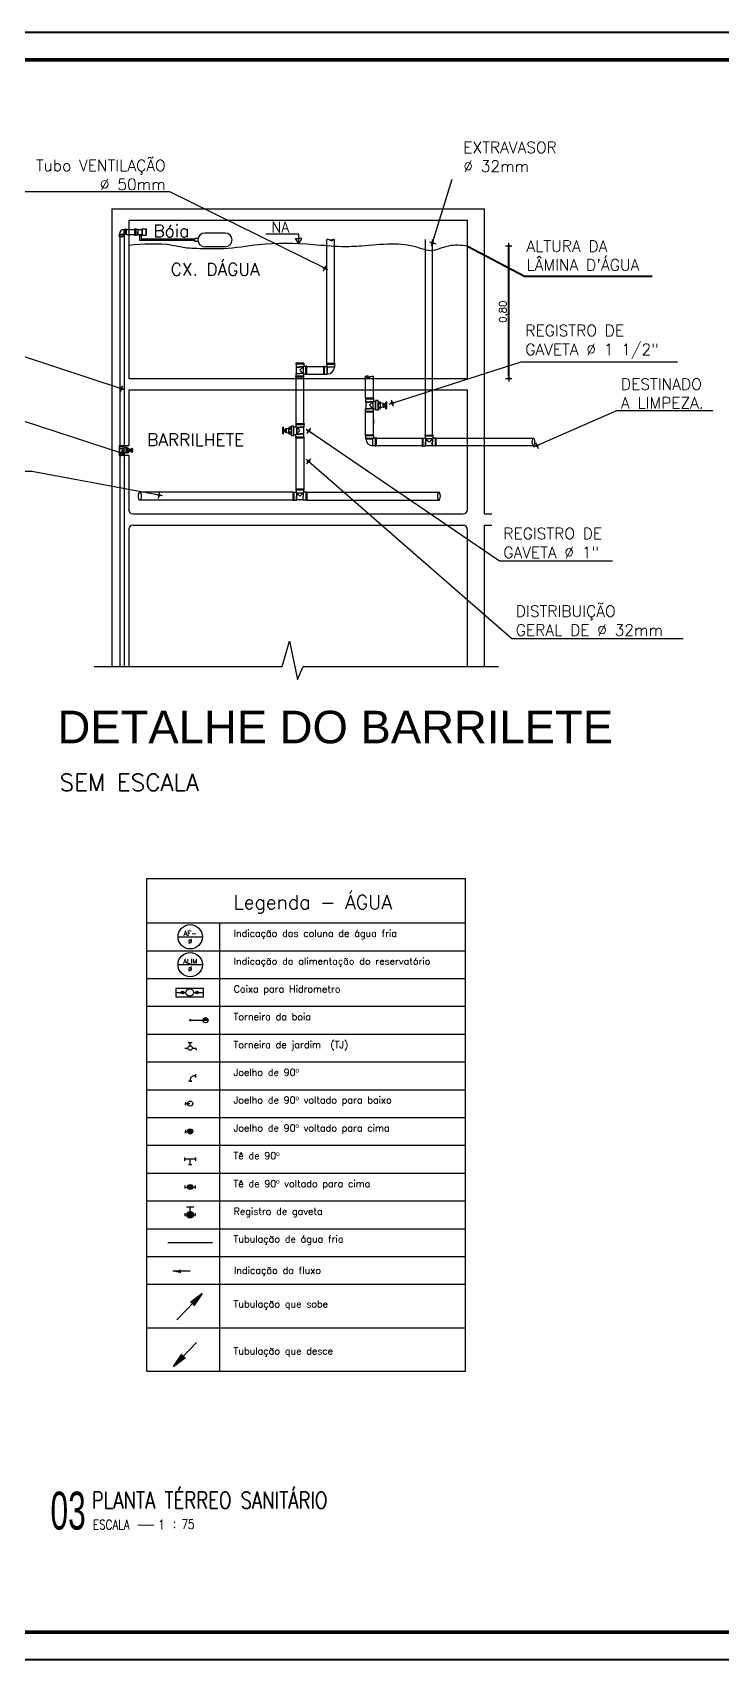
# Model space of a CAD drawing. Header units: millimetres. Extents: x 4595 to 4915, y 2085 to 2243.
# Drawn here: x 4734.76 to 4753.63, y 2168.76 to 2213.31 of the extents above; entities that cross this region are included whole.
import ezdxf
from ezdxf.enums import TextEntityAlignment as Align

# ---------------------------------------------------------------- set-up
doc = ezdxf.new("R2010")
doc.units = ezdxf.units.MM
doc.header["$LTSCALE"] = 0.8
for name, color, linetype in [('02', 2, 'Continuous'), ('APBAN', 4, 'Continuous'), ('CERC02', 3, 'Continuous'), ('CERÂMICA', 8, 'Continuous'), ('COTAS', 7, 'Continuous'), ('parede', 2, 'Continuous'), ('TEXT02', 3, 'Continuous'), ('TEXTO', 3, 'Continuous'), ('tubulação esg', 4, 'Continuous'), ('TUBULAÇÃO_HIDRÁULICA', 5, 'Continuous'), ('TXT_0', 7, 'Continuous'), ('TXT_2', 6, 'Continuous')]:
    doc.layers.add(name, color=color, linetype=linetype)
for name, color, linetype, lineweight in [('E-TXT-G', 3, 'Continuous', 30), ('E-TXT-W', 7, 'Continuous', 15), ('E-TXT-Y', 2, 'Continuous', 40)]:
    doc.layers.add(name, color=color, linetype=linetype, lineweight=lineweight)
doc.styles.add('ADITIVOCAD', font='ROMANS.shx')
doc.styles.add('COTAS', font='romans.shx')
doc.styles.add('R80', font='simplex.shx', dxfattribs={"height": 0.2})
doc.styles.add('REG140', font='romans.shx', dxfattribs={"width": 0.8, "height": 0.35})
doc.styles.add('REG80', font='romans.shx', dxfattribs={"width": 0.8, "height": 0.1})
doc.styles.add('ROMANS', font='romans', dxfattribs={"height": 0.1})
doc.styles.add('SANSSERIF', font='sas_____.pfb', dxfattribs={"height": 1})
doc.styles.add('SANSSERIF2', font='sanssb__.ttf', dxfattribs={"width": 0.8})
doc.styles.get("Standard").update_dxf_attribs({"font": 'txt.shx', "height": 0.12})
doc.dimstyles.new('COTAS', dxfattribs={"dimtxt": 0.08, "dimasz": 0.06, "dimexe": 0.18, "dimexo": 0.0625, "dimgap": 0.05, "dimtad": 1, "dimdec": 4, "dimzin": 4, "dimdsep": 46, "dimtxsty": 'R80', "dimblk1": 'DOT', "dimblk2": 'DOT', "dimsah": 1, "dimcen": 0.09, "dimse1": 1, "dimse2": 1, "dimclrt": 150, "dimadec": 0, "dimazin": 0, "dimtfac": 1, "dimtdec": 4, "dimtmove": 2, "dimatfit": 3, "dimldrblk": 'DOT', "dimfxl": 0, "dimtolj": 1, "dimtzin": 0, "dimarcsym": 0})

# ---------------------------------------------------------------- blocks, each defined once
blk = doc.blocks.new('_Dot')
at = {"color": 0, "lineweight": -2}
blk.add_line((-0.5, 0), (-1, 0), dxfattribs=at)
at = {"color": 0, "const_width": 0.5}
blk.add_lwpolyline([(-0.25, 0, 1), (0.25, 0, 1)], format="xyb", close=True, dxfattribs=at)
blk = doc.blocks.new('DOT')
for p, q in [((1.5, 0), (-1.5, 0)), ((0, -1.5), (0, 1.5))]:
    blk.add_line(p, q)
blk.add_circle((0, 0), 0.5)
blk = doc.blocks.new('IND_DES')
at = {"layer": 'E-TXT-W'}
blk.add_line((0.027, -0.243), (0.198, -0.243), dxfattribs=at)
at = {"layer": 'E-TXT-G', "style": 'REG80', "width": 0.8}
for s, p in [('ESCALA', (-0.446, -0.286)), ('1', (0.243, -0.286)), (':', (0.399, -0.271))]:
    blk.add_text(s, height=0.1, dxfattribs=at).set_placement(p)
blk.add_attdef('ESCALA', (0.49, -0.281), '', height=0.1, dxfattribs=at)
at = {"layer": 'E-TXT-W', "style": 'SANSSERIF2', "width": 0.6}
blk.add_attdef('00', text='', height=0.4, dxfattribs=at).set_placement((-0.708, -0.288), align=Align.CENTER)
at = {"layer": 'E-TXT-Y', "style": 'REG140', "width": 0.8}
for tag, p in [('PROJETO', (-0.456, 0.183)), ('DESENHO', (-0.458, -0.066))]:
    blk.add_attdef(tag, p, '', height=0.175, dxfattribs=at)
blk = doc.blocks.new('Adh_Afn')
blk.add_line((-0.25, 0), (0.25, 0))
blk.add_circle((0, 0), 0.25)
at = {"flags": 8}
for tag, p in [('$AF', (0, 0.07)), ('$DIAM', (0, -0.091))]:
    blk.add_attdef(tag, text='', height=0.1, dxfattribs=at).set_placement(p, align=Align.MIDDLE)
blk = doc.blocks.new('ADH_HIDROM2')
h = blk.add_hatch(color=256)
edge = h.paths.add_edge_path()
edge.add_arc((-0.112, -0.001), 0.0185, 0, 360)
h = blk.add_hatch(color=256)
edge = h.paths.add_edge_path()
edge.add_arc((0.098, -0.001), 0.0185, 0, 360)
for p, q in [((-0.207, -0.001), (-0.061, -0.001)), ((0.047, -0.001), (0.193, -0.001))]:
    blk.add_line(p, q)
blk.add_lwpolyline([(-0.207, -0.061), (0.193, -0.061), (0.193, 0.059), (-0.207, 0.059)], close=True)
for centre, radius in [((-0.112, -0.001), 0.0185), ((-0.007, -0.001), 0.0539), ((0.098, -0.001), 0.0185)]:
    blk.add_circle(centre, radius)
blk = doc.blocks.new('ADH_TOR_BOIA')
for points in [[(-0.01, 0, 1), (0.01, 0, 1)], [(0.181, 0), (0.256, 0, 1)]]:
    blk.add_hatch(color=256).paths.add_polyline_path(points)
blk.add_line((0.01, 0), (0.256, 0))
for centre, radius in [((0, 0), 0.0103), ((0.219, 0), 0.0375)]:
    blk.add_circle(centre, radius)
blk = doc.blocks.new('ADH_TOR_PRE')
for p, q in [((-0.028, 0.078), (0.028, 0.078)), ((0, 0.032), (0, 0.078)), ((-0.078, 0), (-0.032, 0)), ((0.032, 0), (0.067, 0)), ((0.088, -0.022), (0.088, -0.032))]:
    blk.add_line(p, q)
blk.add_circle((0, 0), 0.0323)
blk.add_arc((0.067, -0.022), 0.0217, 359.6876, 88.1133)
blk = doc.blocks.new('Adh_cx_j90')
blk.add_lwpolyline([(0.078, 0.0225), (0.078, -0.0225), (0.078, 0), (0.06, 0, 0.4142136), (0, -0.06), (0, -0.078), (0.0225, -0.078), (-0.0225, -0.078)], format="xyb")
blk = doc.blocks.new('Adh_cx_j90b')
blk.add_lwpolyline([(-0.068, 0.022), (-0.068, -0.022), (-0.068, 0), (-0.006, 0)])
blk.add_circle((0, 0), 0.0359)
blk = doc.blocks.new('Adh_cx_j90c')
h = blk.add_hatch()
h.set_pattern_fill('_U', color=256, scale=0.003, angle=45, style=0, double=1)
h.set_pattern_definition([(45, (-6.0733674, -5.0413484), (-0.0021213203, 0.0021213203), []), (135, (-6.0733674, -5.0413484), (-0.0021213203, -0.0021213203), [])])
h.paths.add_polyline_path([(-0.017, 0, 1), (0.017, 0, 1)])
blk.add_lwpolyline([(-0.068, 0.022), (-0.068, -0.023), (-0.068, 0), (-0.036, 0)])
for radius in [0.0359, 0.017]:
    blk.add_circle((0, 0), radius)
blk = doc.blocks.new('Adh_cx_te90')
for p, q in [((-0.075, -0.0225), (-0.075, 0.0225)), ((0.075, 0), (-0.075, 0)), ((0, -0.075), (0, 0)), ((0.075, 0), (0.075, 0.0225)), ((0.075, 0.0225), (0.075, -0.0225)), ((-0.0225, -0.075), (0.0225, -0.075))]:
    blk.add_line(p, q)
blk = doc.blocks.new('Adh_cx_te90c')
h = blk.add_hatch()
h.set_pattern_fill('_U', color=256, scale=0.002, angle=45, style=0, double=1)
h.set_pattern_definition([(45, (-6.4294139, -5.0577083), (-0.00141421356, 0.00141421356), []), (135, (-6.4294139, -5.0577083), (-0.00141421356, -0.00141421356), [])])
h.paths.add_polyline_path([(-0.017, 0, 1), (0.017, 0, 1)])
for p, q in [((-0.078, 0.022), (-0.078, -0.022)), ((0.078, -0.022), (0.078, 0.022)), ((-0.078, 0), (-0.036, 0)), ((0.036, 0), (0.078, 0))]:
    blk.add_line(p, q)
for radius in [0.0359, 0.017]:
    blk.add_circle((0, 0), radius)
blk = doc.blocks.new('Adh_acs_rg')
h = blk.add_hatch()
h.set_pattern_fill('_U', color=256, scale=0.002, angle=45, style=0, double=1)
h.set_pattern_definition([(45, (-7.4131718, -5.1711377), (-0.00141421356, 0.00141421356), []), (135, (-7.4131718, -5.1711377), (-0.00141421356, -0.00141421356), [])])
h.paths.add_polyline_path([(-0.046, 0, 1), (0.046, 0, 1)])
for p, q in [((-0.078, 0.022), (-0.078, -0.022)), ((0.053, 0.108), (-0.053, 0.108)), ((0, 0.046), (0, 0.108)), ((0.078, -0.022), (0.078, 0.022)), ((-0.078, 0), (-0.046, 0)), ((0.046, 0), (0.078, 0))]:
    blk.add_line(p, q)
blk.add_circle((0, 0), 0.046)
blk = doc.blocks.new('Adhs_RefTbl')
at = {"color": 0, "linetype": 'ByBlock', "ltscale": 0.5}
blk.add_line((-0.321, 0), (0.321, 0), dxfattribs=at)
blk = doc.blocks.new('BOLA')
for p, q in [((-1.44, 0), (1.44, 0)), ((0, -1.44), (0, 1.44))]:
    blk.add_line(p, q)
blk.add_circle((0, 0), 0.452)

msp = doc.modelspace()

# ---------------------------------------------------------------- hatches: boundary and pattern name
at = {"layer": 'CERÂMICA'}
h = msp.add_hatch(color=256, dxfattribs=at)
h.paths.add_polyline_path([(4739.413, 2178.778), (4739.134, 2178.489), (4739.183, 2178.442)])
h.paths.add_polyline_path([(4739.085, 2178.536), (4739.134, 2178.489), (4739.413, 2178.778)])
h = msp.add_hatch(color=256, dxfattribs=at)
h.paths.add_polyline_path([(4738.627, 2176.779), (4738.906, 2177.068), (4738.954, 2177.021)])
h.paths.add_polyline_path([(4738.856, 2177.115), (4738.906, 2177.068), (4738.627, 2176.779)])

# ---------------------------------------------------------------- linework, layer by layer
for p, q in [((4737.891, 2190.143), (4746.624, 2190.143)), ((4737.891, 2176.651), (4737.891, 2190.143)), ((4746.624, 2176.651), (4746.624, 2190.143)), ((4737.891, 2188.925), (4746.624, 2188.925)), ((4739.889, 2176.651), (4739.889, 2188.925)), ((4737.891, 2188.164), (4746.624, 2188.164)), ((4737.891, 2187.403), (4746.624, 2187.403)), ((4737.891, 2186.642), (4746.624, 2186.642)), ((4737.891, 2185.881), (4746.624, 2185.881)), ((4737.891, 2185.119), (4746.624, 2185.119)), ((4737.891, 2184.358), (4746.624, 2184.358)), ((4737.891, 2183.597), (4746.624, 2183.597)), ((4737.891, 2182.836), (4746.624, 2182.836)), ((4737.891, 2182.075), (4746.624, 2182.075)), ((4737.891, 2181.314), (4746.624, 2181.314)), ((4737.891, 2180.552), (4746.624, 2180.552)), ((4737.891, 2179.791), (4746.624, 2179.791)), ((4737.891, 2179.03), (4746.624, 2179.03)), ((4739.079, 2179.385), (4738.606, 2179.385)), ((4738.714, 2178.054, 0.346), (4739.413, 2178.778, 0.346)), ((4739.413, 2178.778, 0.346), (4739.085, 2178.536, 0.346)), ((4739.413, 2178.778, 0.346), (4739.183, 2178.442, 0.346)), ((4737.891, 2177.841), (4746.624, 2177.841)), ((4738.627, 2176.779, 0.346), (4739.258, 2177.433, 0.346)), ((4738.627, 2176.779, 0.346), (4738.856, 2177.115, 0.346)), ((4738.627, 2176.779, 0.346), (4738.954, 2177.021, 0.346)), ((4737.891, 2176.651), (4746.624, 2176.651))]:
    msp.add_line(p, q)
msp.add_solid([(4738.606, 2179.385), (4738.829, 2179.433), (4738.829, 2179.337)])
at = {"layer": '02', "color": 4, "lineweight": 40}
for p, q in [((4746.678, 2207.46), (4748.239, 2206.633)), ((4748.239, 2206.633), (4751.728, 2206.633))]:
    msp.add_line(p, q, dxfattribs=at)
at = {"layer": '02', "color": 7, "lineweight": 40}
msp.add_line((4747.804, 2203.896), (4747.804, 2207.4), dxfattribs=at)
at = {"layer": '02', "lineweight": 40}
msp.add_lwpolyline([(4703.8, 2168.757), (4765, 2168.757), (4765, 2213.307), (4703.8, 2213.307)], close=True, dxfattribs=at)
at = {"layer": '02', "lineweight": 40, "const_width": 0.1}
msp.add_lwpolyline([(4704.55, 2169.507), (4764.25, 2169.507), (4764.25, 2212.557), (4704.55, 2212.557)], close=True, dxfattribs=at)
at = {"layer": 'COTAS'}
for p, q in [((4742.052, 2207.789), (4741.151, 2207.789)), ((4741.963, 2207.666), (4742.052, 2207.665)), ((4742.052, 2207.522), (4741.963, 2207.666)), ((4742.052, 2207.522), (4742.052, 2207.789)), ((4742.141, 2207.666), (4742.052, 2207.665)), ((4742.052, 2207.522), (4742.141, 2207.666))]:
    msp.add_line(p, q, dxfattribs=at)
msp.add_open_spline([(4746.678, 2207.46), (4746.502, 2207.479), (4746.14, 2207.518), (4745.706, 2207.268), (4744.938, 2207.592), (4744.119, 2207.471), (4743.153, 2207.427), (4742.217, 2207.53), (4741.132, 2207.558), (4740.173, 2207.371), (4739.515, 2207.394), (4739.041, 2207.378), (4738.337, 2207.554), (4737.799, 2207.511), (4737.397, 2207.478)], degree=3, knots=[0, 0, 0, 0, 0.524106, 1.079856, 1.342524, 2.93107, 3.472606, 4.25026, 5.747679, 6.709959, 7.160989, 7.720557, 8.12396, 9.322028, 9.322028, 9.322028, 9.322028], dxfattribs=at)
at = {"layer": 'parede', "color": 7}
for p, q in [((4736.932, 2208.477), (4747.142, 2208.477)), ((4736.932, 2208.477), (4736.932, 2195.949)), ((4747.142, 2200.123), (4747.142, 2208.477)), ((4737.397, 2208.167), (4737.397, 2203.836)), ((4737.397, 2208.167), (4746.678, 2208.167)), ((4746.678, 2203.836), (4746.678, 2208.167)), ((4737.397, 2203.836), (4746.678, 2203.836)), ((4737.397, 2203.526), (4737.397, 2201.995)), ((4737.397, 2203.526), (4746.678, 2203.526)), ((4746.678, 2200.247), (4746.678, 2203.526)), ((4737.136, 2201.995), (4737.397, 2201.995)), ((4737.136, 2201.995), (4737.136, 2201.731)), ((4737.136, 2201.731), (4737.397, 2201.731)), ((4737.397, 2201.731), (4737.397, 2200.247)), ((4737.52, 2200.123), (4746.554, 2200.123)), ((4747.142, 2200.123), (4747.34, 2200.123)), ((4737.397, 2199.69), (4737.397, 2195.949)), ((4737.52, 2199.814), (4746.554, 2199.814)), ((4746.678, 2195.949), (4746.678, 2199.69)), ((4747.142, 2199.814), (4747.34, 2199.814)), ((4747.142, 2195.949), (4747.142, 2199.814))]:
    msp.add_line(p, q, dxfattribs=at)
for centre, start, end in [((4737.52, 2200.247), 180, 270), ((4746.554, 2200.247), 270, 0), ((4737.52, 2199.69), 90, 180), ((4746.554, 2199.69), 0, 90)]:
    msp.add_arc(centre, 0.124, start, end, dxfattribs=at)
at = {"layer": 'tubulação esg'}
for p, q in [((4737.272, 2207.916), (4737.269, 2207.912)), ((4737.269, 2207.912), (4737.269, 2207.79)), ((4737.272, 2207.786), (4737.272, 2207.916)), ((4737.32, 2207.916), (4737.272, 2207.916)), ((4737.323, 2207.919), (4737.32, 2207.916)), ((4737.32, 2207.778), (4737.32, 2207.916)), ((4737.323, 2207.774), (4737.323, 2207.919)), ((4737.336, 2207.919), (4737.323, 2207.919)), ((4737.336, 2207.774), (4737.336, 2207.919)), ((4737.336, 2207.909), (4737.561, 2207.909)), ((4737.561, 2207.77), (4737.561, 2207.921)), ((4737.561, 2207.921), (4737.565, 2207.921)), ((4737.568, 2207.925), (4737.568, 2207.928)), ((4737.568, 2207.77), (4737.568, 2207.921)), ((4737.571, 2207.932), (4737.599, 2207.932)), ((4737.571, 2207.928), (4737.571, 2207.763)), ((4737.599, 2207.763), (4737.599, 2207.928)), ((4737.602, 2207.925), (4737.602, 2207.928)), ((4737.602, 2207.77), (4737.602, 2207.921)), ((4737.606, 2207.921), (4737.657, 2207.921)), ((4737.659, 2207.771), (4737.659, 2207.92)), ((4737.659, 2207.914), (4737.77, 2207.914)), ((4737.77, 2207.921), (4737.774, 2207.921)), ((4737.77, 2207.77), (4737.77, 2207.921)), ((4737.777, 2207.925), (4737.777, 2207.928)), ((4737.777, 2207.77), (4737.777, 2207.921)), ((4737.78, 2207.932), (4737.874, 2207.932)), ((4737.878, 2207.925), (4737.878, 2207.928)), ((4737.878, 2207.77), (4737.878, 2207.921)), ((4737.885, 2207.921), (4737.881, 2207.921)), ((4737.885, 2207.77), (4737.885, 2207.921)), ((4737.14, 2207.736), (4737.143, 2207.739)), ((4737.14, 2207.723), (4737.14, 2207.736)), ((4737.14, 2207.736), (4737.284, 2207.736)), ((4737.14, 2207.723), (4737.284, 2207.723)), ((4737.143, 2207.786), (4737.147, 2207.79)), ((4737.143, 2207.739), (4737.143, 2207.786)), ((4737.143, 2207.786), (4737.272, 2207.786)), ((4737.143, 2207.739), (4737.281, 2207.739)), ((4737.147, 2207.79), (4737.269, 2207.79)), ((4737.151, 2207.723), (4737.151, 2201.983)), ((4737.269, 2207.79), (4737.272, 2207.786)), ((4737.272, 2207.786), (4737.281, 2207.778)), ((4737.273, 2207.723), (4737.273, 2201.983)), ((4737.281, 2207.739), (4737.281, 2207.778)), ((4737.32, 2207.778), (4737.281, 2207.778)), ((4737.284, 2207.736), (4737.281, 2207.739)), ((4737.284, 2207.723), (4737.284, 2207.736)), ((4737.323, 2207.774), (4737.32, 2207.778)), ((4737.336, 2207.774), (4737.323, 2207.774)), ((4737.336, 2207.78), (4737.561, 2207.78)), ((4737.561, 2207.77), (4737.565, 2207.77)), ((4737.568, 2207.763), (4737.568, 2207.766)), ((4737.571, 2207.759), (4737.599, 2207.759)), ((4737.602, 2207.763), (4737.602, 2207.766)), ((4737.606, 2207.77), (4737.646, 2207.77)), ((4737.646, 2207.846), (4737.653, 2207.846)), ((4737.646, 2207.766), (4737.646, 2207.846)), ((4737.646, 2207.766), (4737.653, 2207.766)), ((4737.653, 2207.766), (4737.653, 2207.846)), ((4737.653, 2207.77), (4737.657, 2207.77)), ((4737.659, 2207.777), (4737.77, 2207.777)), ((4737.696, 2207.777), (4737.696, 2207.608)), ((4739.212, 2207.608), (4737.696, 2207.608)), ((4737.736, 2207.777), (4737.736, 2207.648)), ((4739.212, 2207.648), (4737.736, 2207.648)), ((4737.77, 2207.77), (4737.774, 2207.77)), ((4737.777, 2207.763), (4737.777, 2207.766)), ((4737.78, 2207.759), (4737.874, 2207.759)), ((4737.878, 2207.763), (4737.878, 2207.766)), ((4737.885, 2207.77), (4737.881, 2207.77)), ((4739.295, 2207.668), (4739.212, 2207.668)), ((4739.212, 2207.588), (4739.212, 2207.668)), ((4739.295, 2207.588), (4739.212, 2207.588)), ((4740.04, 2207.817), (4739.48, 2207.817)), ((4742.822, 2204.25), (4742.822, 2207.64)), ((4743.036, 2204.25), (4743.036, 2207.64)), ((4745.515, 2207.642), (4745.514, 2202.283)), ((4745.718, 2202.283), (4745.718, 2207.642)), ((4740.04, 2207.439), (4739.48, 2207.439)), ((4741.974, 2204.25), (4741.974, 2204.231)), ((4742.197, 2204.25), (4741.974, 2204.25)), ((4741.974, 2204.231), (4741.979, 2204.226)), ((4742.197, 2204.231), (4741.974, 2204.231)), ((4741.974, 2203.888), (4741.979, 2203.893)), ((4741.979, 2204.226), (4741.979, 2204.152)), ((4742.192, 2204.226), (4741.979, 2204.226)), ((4741.979, 2204.152), (4741.985, 2204.147)), ((4741.979, 2204.152), (4742.086, 2204.152)), ((4741.979, 2203.966), (4741.985, 2203.972)), ((4741.979, 2203.893), (4741.979, 2203.966)), ((4741.979, 2203.966), (4742.086, 2203.966)), ((4742.192, 2203.893), (4741.979, 2203.893)), ((4741.985, 2204.147), (4741.985, 2203.972)), ((4741.985, 2204.147), (4742.086, 2204.147)), ((4741.985, 2203.972), (4742.086, 2203.972)), ((4742.192, 2204.166), (4742.086, 2204.059)), ((4742.179, 2204.152), (4742.086, 2204.152)), ((4742.173, 2204.147), (4742.086, 2204.147)), ((4742.192, 2203.953), (4742.086, 2204.059)), ((4742.173, 2203.972), (4742.086, 2203.972)), ((4742.179, 2203.966), (4742.086, 2203.966)), ((4742.173, 2204.147), (4742.173, 2203.972)), ((4742.179, 2204.152), (4742.179, 2203.966)), ((4742.197, 2204.231), (4742.192, 2204.226)), ((4742.192, 2204.226), (4742.192, 2204.176)), ((4742.192, 2203.893), (4742.192, 2203.943)), ((4742.197, 2203.888), (4742.192, 2203.893)), ((4742.197, 2204.25), (4742.197, 2204.231)), ((4742.252, 2204.166), (4742.202, 2204.166)), ((4742.252, 2203.953), (4742.202, 2203.953)), ((4742.257, 2204.171), (4742.252, 2204.166)), ((4742.252, 2203.953), (4742.252, 2204.166)), ((4742.252, 2204.166), (4742.738, 2204.166)), ((4742.257, 2203.948), (4742.252, 2203.953)), ((4742.252, 2203.953), (4742.738, 2203.953)), ((4742.276, 2204.171), (4742.257, 2204.171)), ((4742.257, 2203.948), (4742.257, 2204.171)), ((4742.276, 2203.948), (4742.257, 2203.948)), ((4742.276, 2203.948), (4742.276, 2204.171)), ((4742.738, 2203.948), (4742.738, 2204.171)), ((4742.738, 2204.171), (4742.758, 2204.171)), ((4742.738, 2203.948), (4742.758, 2203.948)), ((4742.758, 2203.948), (4742.758, 2204.171)), ((4742.758, 2204.171), (4742.763, 2204.166)), ((4742.758, 2203.948), (4742.763, 2203.953)), ((4742.763, 2203.953), (4742.763, 2204.166)), ((4742.763, 2204.166), (4742.822, 2204.166)), ((4742.763, 2203.953), (4742.836, 2203.953)), ((4742.817, 2204.25), (4743.041, 2204.25)), ((4742.817, 2204.25), (4742.817, 2204.231)), ((4742.817, 2204.231), (4743.041, 2204.231)), ((4742.817, 2204.231), (4742.822, 2204.226)), ((4742.822, 2204.226), (4743.036, 2204.226)), ((4742.822, 2204.226), (4742.822, 2204.166)), ((4742.836, 2204.152), (4742.822, 2204.166)), ((4742.836, 2204.152), (4743.036, 2204.152)), ((4742.836, 2203.953), (4742.836, 2204.152)), ((4742.842, 2204.147), (4742.836, 2204.152)), ((4742.836, 2203.953), (4742.842, 2203.959)), ((4743.03, 2204.147), (4742.842, 2204.147)), ((4742.842, 2203.959), (4742.842, 2204.147)), ((4743.036, 2204.152), (4743.03, 2204.147)), ((4743.041, 2204.231), (4743.036, 2204.226)), ((4743.036, 2204.226), (4743.036, 2204.152)), ((4743.041, 2204.25), (4743.041, 2204.231)), ((4743.886, 2203.292), (4743.886, 2203.895)), ((4744.099, 2203.292), (4744.099, 2203.895)), ((4741.974, 2203.869), (4741.974, 2203.888)), ((4742.197, 2203.888), (4741.974, 2203.888)), ((4742.197, 2203.869), (4741.974, 2203.869)), ((4741.979, 2202.598), (4741.979, 2203.869)), ((4742.192, 2202.598), (4742.192, 2203.869)), ((4742.197, 2203.869), (4742.197, 2203.888)), ((4743.88, 2203.292), (4743.88, 2203.272)), ((4744.105, 2203.292), (4743.88, 2203.292)), ((4744.105, 2203.292), (4743.88, 2203.292)), ((4744.105, 2203.272), (4743.88, 2203.272)), ((4743.88, 2203.272), (4743.885, 2203.267)), ((4743.885, 2203.267), (4743.885, 2203.193)), ((4744.1, 2203.267), (4743.885, 2203.267)), ((4743.885, 2203.193), (4743.992, 2203.193)), ((4743.885, 2203.193), (4743.891, 2203.187)), ((4743.885, 2203.006), (4743.891, 2203.012)), ((4743.885, 2203.006), (4743.992, 2203.006)), ((4743.885, 2202.932), (4743.885, 2203.006)), ((4743.891, 2203.187), (4743.992, 2203.187)), ((4743.891, 2203.187), (4743.891, 2203.012)), ((4743.891, 2203.012), (4743.992, 2203.012)), ((4744.1, 2203.207), (4743.992, 2203.1)), ((4744.086, 2203.193), (4743.992, 2203.193)), ((4744.08, 2203.187), (4743.992, 2203.187)), ((4744.1, 2202.992), (4743.992, 2203.1)), ((4744.08, 2203.012), (4743.992, 2203.012)), ((4744.086, 2203.006), (4743.992, 2203.006)), ((4744.08, 2203.187), (4744.08, 2203.012)), ((4744.086, 2203.193), (4744.086, 2203.006)), ((4744.105, 2203.272), (4744.1, 2203.267)), ((4744.1, 2203.267), (4744.1, 2203.217)), ((4744.105, 2203.292), (4744.105, 2203.272)), ((4744.16, 2203.207), (4744.11, 2203.207)), ((4744.165, 2203.212), (4744.16, 2203.207)), ((4744.16, 2202.992), (4744.16, 2203.207)), ((4744.226, 2203.23), (4744.165, 2203.23)), ((4744.165, 2202.969), (4744.165, 2203.23)), ((4744.226, 2202.969), (4744.226, 2203.23)), ((4744.236, 2203.195), (4744.284, 2203.195)), ((4744.236, 2203.147), (4744.284, 2203.147)), ((4744.236, 2203.052), (4744.284, 2203.052)), ((4744.236, 2203.005), (4744.284, 2203.005)), ((4744.362, 2203.147), (4744.294, 2203.171)), ((4744.294, 2203.028), (4744.294, 2203.171)), ((4744.362, 2203.052), (4744.294, 2203.028)), ((4744.362, 2203.06), (4744.362, 2203.14)), ((4744.362, 2203.073), (4744.362, 2203.126)), ((4744.367, 2203.153), (4744.394, 2203.153)), ((4744.367, 2203.126), (4744.394, 2203.126)), ((4744.367, 2203.073), (4744.394, 2203.073)), ((4744.367, 2203.046), (4744.394, 2203.046)), ((4744.4, 2203.06), (4744.4, 2203.14)), ((4744.4, 2203.112), (4744.439, 2203.112)), ((4744.4, 2203.087), (4744.439, 2203.087)), ((4744.439, 2203.195), (4744.461, 2203.187)), ((4744.439, 2203.005), (4744.439, 2203.195)), ((4744.439, 2203.005), (4744.461, 2203.012)), ((4741.973, 2202.598), (4741.973, 2202.578)), ((4741.973, 2202.598), (4742.198, 2202.598)), ((4741.973, 2202.598), (4742.198, 2202.598)), ((4741.973, 2202.578), (4741.978, 2202.573)), ((4741.973, 2202.578), (4742.198, 2202.578)), ((4741.978, 2202.573), (4741.978, 2202.523)), ((4741.978, 2202.573), (4742.193, 2202.573)), ((4742.198, 2202.578), (4742.193, 2202.573)), ((4742.193, 2202.573), (4742.193, 2202.499)), ((4742.198, 2202.598), (4742.198, 2202.578)), ((4743.88, 2202.927), (4743.885, 2202.932)), ((4744.105, 2202.927), (4743.88, 2202.927)), ((4743.88, 2202.907), (4743.88, 2202.927)), ((4744.105, 2202.907), (4743.88, 2202.907)), ((4744.1, 2202.932), (4743.885, 2202.932)), ((4743.886, 2202.284), (4743.886, 2202.907)), ((4744.1, 2202.932), (4744.1, 2202.982)), ((4744.105, 2202.927), (4744.1, 2202.932)), ((4744.1, 2202.284), (4744.1, 2202.907)), ((4744.105, 2202.907), (4744.105, 2202.927)), ((4744.16, 2202.992), (4744.11, 2202.992)), ((4744.165, 2202.987), (4744.16, 2202.992)), ((4744.226, 2202.969), (4744.165, 2202.969)), ((4741.639, 2202.501), (4741.617, 2202.493)), ((4741.639, 2202.31), (4741.617, 2202.318)), ((4741.639, 2202.31), (4741.639, 2202.501)), ((4741.678, 2202.418), (4741.639, 2202.418)), ((4741.678, 2202.393), (4741.639, 2202.393)), ((4741.678, 2202.366), (4741.678, 2202.445)), ((4741.711, 2202.459), (4741.684, 2202.459)), ((4741.711, 2202.432), (4741.684, 2202.432)), ((4741.711, 2202.379), (4741.684, 2202.379)), ((4741.711, 2202.352), (4741.684, 2202.352)), ((4741.716, 2202.453), (4741.784, 2202.477)), ((4741.716, 2202.366), (4741.716, 2202.445)), ((4741.716, 2202.379), (4741.716, 2202.432)), ((4741.716, 2202.358), (4741.784, 2202.334)), ((4741.784, 2202.334), (4741.784, 2202.477)), ((4741.842, 2202.501), (4741.794, 2202.501)), ((4741.842, 2202.453), (4741.794, 2202.453)), ((4741.842, 2202.358), (4741.794, 2202.358)), ((4741.842, 2202.31), (4741.794, 2202.31)), ((4741.851, 2202.275), (4741.851, 2202.536)), ((4741.851, 2202.536), (4741.913, 2202.536)), ((4741.851, 2202.275), (4741.913, 2202.275)), ((4741.913, 2202.275), (4741.913, 2202.536)), ((4741.913, 2202.518), (4741.918, 2202.513)), ((4741.913, 2202.293), (4741.918, 2202.298)), ((4741.918, 2202.513), (4741.968, 2202.513)), ((4741.918, 2202.298), (4741.918, 2202.513)), ((4741.918, 2202.298), (4741.968, 2202.298)), ((4741.973, 2202.233), (4741.978, 2202.238)), ((4741.973, 2202.213), (4741.973, 2202.233)), ((4741.973, 2202.233), (4742.198, 2202.233)), ((4741.973, 2202.213), (4742.198, 2202.213)), ((4741.978, 2202.513), (4742.086, 2202.405)), ((4741.978, 2202.298), (4742.086, 2202.405)), ((4741.978, 2202.238), (4741.978, 2202.288)), ((4741.978, 2202.238), (4742.193, 2202.238)), ((4741.978, 2202.213), (4741.978, 2200.803)), ((4741.992, 2202.499), (4741.992, 2202.312)), ((4741.992, 2202.499), (4742.086, 2202.499)), ((4741.992, 2202.312), (4742.086, 2202.312)), ((4741.998, 2202.493), (4741.998, 2202.318)), ((4741.998, 2202.493), (4742.086, 2202.493)), ((4741.998, 2202.318), (4742.086, 2202.318)), ((4742.193, 2202.499), (4742.086, 2202.499)), ((4742.187, 2202.493), (4742.086, 2202.493)), ((4742.187, 2202.318), (4742.086, 2202.318)), ((4742.193, 2202.312), (4742.086, 2202.312)), ((4742.193, 2202.499), (4742.187, 2202.493)), ((4742.187, 2202.493), (4742.187, 2202.318)), ((4742.193, 2202.312), (4742.187, 2202.318)), ((4742.193, 2202.238), (4742.193, 2202.312)), ((4742.198, 2202.233), (4742.193, 2202.238)), ((4742.193, 2202.213), (4742.193, 2200.803)), ((4742.198, 2202.213), (4742.198, 2202.233)), ((4744.104, 2202.284), (4743.881, 2202.284)), ((4743.881, 2202.284), (4743.881, 2202.265)), ((4744.104, 2202.265), (4743.881, 2202.265)), ((4743.881, 2202.265), (4743.886, 2202.26)), ((4743.886, 2202.26), (4743.886, 2202.186)), ((4744.099, 2202.26), (4743.886, 2202.26)), ((4744.085, 2202.186), (4743.886, 2202.186)), ((4743.886, 2202.186), (4743.892, 2202.18)), ((4743.892, 2202.18), (4744.079, 2202.18)), ((4744.079, 2202.18), (4744.085, 2202.186)), ((4744.079, 2201.993), (4744.079, 2202.18)), ((4744.085, 2202.186), (4744.099, 2202.2)), ((4744.085, 2201.987), (4744.085, 2202.186)), ((4744.104, 2202.265), (4744.099, 2202.26)), ((4744.099, 2202.26), (4744.099, 2202.2)), ((4744.159, 2202.2), (4744.099, 2202.2)), ((4744.104, 2202.284), (4744.104, 2202.265)), ((4744.164, 2202.205), (4744.159, 2202.2)), ((4744.159, 2201.987), (4744.159, 2202.2)), ((4744.164, 2201.982), (4744.164, 2202.205)), ((4744.183, 2202.205), (4744.164, 2202.205)), ((4744.183, 2201.982), (4744.183, 2202.205)), ((4744.183, 2202.199), (4745.43, 2202.199)), ((4745.43, 2202.204), (4745.43, 2201.981)), ((4745.43, 2202.204), (4745.449, 2202.204)), ((4745.449, 2202.204), (4745.449, 2201.981)), ((4745.449, 2202.204), (4745.454, 2202.199)), ((4745.454, 2202.199), (4745.454, 2201.986)), ((4745.454, 2202.199), (4745.504, 2202.199)), ((4745.509, 2202.283), (4745.732, 2202.283)), ((4745.509, 2202.283), (4745.509, 2202.264)), ((4745.509, 2202.264), (4745.732, 2202.264)), ((4745.509, 2202.264), (4745.514, 2202.259)), ((4745.514, 2202.259), (4745.727, 2202.259)), ((4745.514, 2202.259), (4745.514, 2202.209)), ((4745.514, 2202.199), (4745.621, 2202.092)), ((4745.714, 2202.185), (4745.528, 2202.185)), ((4745.528, 2202.185), (4745.528, 2202.092)), ((4745.708, 2202.18), (4745.533, 2202.18)), ((4745.533, 2202.18), (4745.533, 2202.092)), ((4745.727, 2202.199), (4745.621, 2202.092)), ((4745.708, 2202.18), (4745.708, 2202.092)), ((4745.714, 2202.185), (4745.714, 2202.092)), ((4745.732, 2202.264), (4745.727, 2202.259)), ((4745.727, 2202.259), (4745.727, 2202.209)), ((4745.732, 2202.283), (4745.732, 2202.264)), ((4745.787, 2202.199), (4745.737, 2202.199)), ((4745.792, 2202.204), (4745.787, 2202.199)), ((4745.787, 2202.199), (4745.787, 2201.986)), ((4745.792, 2202.204), (4745.792, 2201.981)), ((4745.811, 2202.204), (4745.792, 2202.204)), ((4745.811, 2202.204), (4745.811, 2201.981)), ((4745.811, 2202.199), (4748.474, 2202.199)), ((4737.281, 2201.983), (4737.143, 2201.983)), ((4737.143, 2201.983), (4737.143, 2201.971)), ((4737.281, 2201.971), (4737.143, 2201.971)), ((4737.143, 2201.971), (4737.146, 2201.968)), ((4737.143, 2201.759), (4737.146, 2201.762)), ((4737.281, 2201.759), (4737.143, 2201.759)), ((4737.143, 2201.747), (4737.143, 2201.759)), ((4737.281, 2201.747), (4737.143, 2201.747)), ((4737.278, 2201.968), (4737.146, 2201.968)), ((4737.146, 2201.968), (4737.146, 2201.923)), ((4737.146, 2201.923), (4737.15, 2201.919)), ((4737.146, 2201.923), (4737.212, 2201.923)), ((4737.146, 2201.808), (4737.15, 2201.811)), ((4737.146, 2201.762), (4737.146, 2201.808)), ((4737.146, 2201.808), (4737.212, 2201.808)), ((4737.278, 2201.762), (4737.146, 2201.762)), ((4737.15, 2201.919), (4737.212, 2201.919)), ((4737.15, 2201.811), (4737.15, 2201.919)), ((4737.15, 2201.811), (4737.212, 2201.811)), ((4737.151, 2201.747), (4737.151, 2195.949)), ((4737.278, 2201.931), (4737.212, 2201.865)), ((4737.27, 2201.923), (4737.212, 2201.923)), ((4737.266, 2201.919), (4737.212, 2201.919)), ((4737.278, 2201.799), (4737.212, 2201.865)), ((4737.266, 2201.811), (4737.212, 2201.811)), ((4737.27, 2201.808), (4737.212, 2201.808)), ((4737.266, 2201.811), (4737.266, 2201.919)), ((4737.27, 2201.808), (4737.27, 2201.923)), ((4737.273, 2201.747), (4737.273, 2195.949)), ((4737.281, 2201.971), (4737.278, 2201.968)), ((4737.278, 2201.968), (4737.278, 2201.937)), ((4737.278, 2201.762), (4737.278, 2201.793)), ((4737.281, 2201.759), (4737.278, 2201.762)), ((4737.281, 2201.983), (4737.281, 2201.971)), ((4737.281, 2201.747), (4737.281, 2201.759)), ((4737.315, 2201.931), (4737.284, 2201.931)), ((4737.315, 2201.799), (4737.284, 2201.799)), ((4737.318, 2201.934), (4737.315, 2201.931)), ((4737.315, 2201.931), (4737.315, 2201.799)), ((4737.318, 2201.796), (4737.315, 2201.799)), ((4737.356, 2201.946), (4737.318, 2201.946)), ((4737.318, 2201.946), (4737.318, 2201.785)), ((4737.356, 2201.785), (4737.318, 2201.785)), ((4737.356, 2201.946), (4737.356, 2201.785)), ((4737.362, 2201.924), (4737.392, 2201.924)), ((4737.362, 2201.894), (4737.392, 2201.894)), ((4737.362, 2201.836), (4737.392, 2201.836)), ((4737.362, 2201.807), (4737.392, 2201.807)), ((4737.439, 2201.894), (4737.398, 2201.909)), ((4737.398, 2201.909), (4737.398, 2201.821)), ((4737.439, 2201.836), (4737.398, 2201.821)), ((4737.439, 2201.89), (4737.439, 2201.841)), ((4737.439, 2201.882), (4737.439, 2201.849)), ((4737.443, 2201.898), (4737.459, 2201.898)), ((4737.443, 2201.882), (4737.459, 2201.882)), ((4737.443, 2201.849), (4737.459, 2201.849)), ((4737.443, 2201.833), (4737.459, 2201.833)), ((4737.462, 2201.89), (4737.462, 2201.841)), ((4737.462, 2201.873), (4737.486, 2201.873)), ((4737.462, 2201.858), (4737.486, 2201.858)), ((4737.486, 2201.924), (4737.5, 2201.919)), ((4737.486, 2201.924), (4737.486, 2201.807)), ((4737.486, 2201.807), (4737.5, 2201.812)), ((4744.085, 2201.987), (4744.079, 2201.993)), ((4744.159, 2201.987), (4744.085, 2201.987)), ((4744.164, 2201.982), (4744.159, 2201.987)), ((4744.183, 2201.982), (4744.164, 2201.982)), ((4744.183, 2201.997), (4745.43, 2201.997)), ((4745.43, 2201.981), (4745.449, 2201.981)), ((4745.449, 2201.981), (4745.454, 2201.986)), ((4745.454, 2201.986), (4745.528, 2201.986)), ((4745.528, 2201.986), (4745.528, 2202.092)), ((4745.528, 2201.986), (4745.533, 2201.992)), ((4745.533, 2201.992), (4745.533, 2202.092)), ((4745.708, 2201.992), (4745.533, 2201.992)), ((4745.708, 2201.992), (4745.708, 2202.092)), ((4745.714, 2201.986), (4745.708, 2201.992)), ((4745.714, 2201.986), (4745.714, 2202.092)), ((4745.787, 2201.986), (4745.714, 2201.986)), ((4745.792, 2201.981), (4745.787, 2201.986)), ((4745.811, 2201.981), (4745.792, 2201.981)), ((4745.811, 2201.997), (4748.474, 2201.997)), ((4742.197, 2200.803), (4741.974, 2200.803)), ((4741.974, 2200.803), (4741.974, 2200.783)), ((4742.197, 2200.783), (4741.974, 2200.783)), ((4741.974, 2200.783), (4741.979, 2200.779)), ((4742.192, 2200.779), (4741.979, 2200.779)), ((4741.979, 2200.779), (4741.979, 2200.729)), ((4742.197, 2200.783), (4742.192, 2200.779)), ((4742.192, 2200.729), (4742.192, 2200.779)), ((4742.197, 2200.803), (4742.197, 2200.783)), ((4741.895, 2200.719), (4737.701, 2200.719)), ((4741.895, 2200.505), (4737.704, 2200.505)), ((4741.895, 2200.724), (4741.895, 2200.501)), ((4741.895, 2200.724), (4741.914, 2200.724)), ((4741.895, 2200.501), (4741.914, 2200.501)), ((4741.914, 2200.724), (4741.914, 2200.501)), ((4741.914, 2200.724), (4741.919, 2200.719)), ((4741.914, 2200.501), (4741.919, 2200.505)), ((4741.919, 2200.719), (4741.919, 2200.505)), ((4741.919, 2200.719), (4741.969, 2200.719)), ((4741.919, 2200.505), (4741.993, 2200.505)), ((4741.979, 2200.719), (4742.086, 2200.612)), ((4741.993, 2200.705), (4742.179, 2200.705)), ((4741.993, 2200.705), (4741.993, 2200.612)), ((4741.993, 2200.505), (4741.993, 2200.612)), ((4741.993, 2200.505), (4741.998, 2200.511)), ((4741.998, 2200.699), (4742.173, 2200.699)), ((4741.998, 2200.699), (4741.998, 2200.612)), ((4741.998, 2200.511), (4741.998, 2200.612)), ((4742.173, 2200.511), (4741.998, 2200.511)), ((4742.072, 2200.511), (4742.088, 2200.511)), ((4742.099, 2200.511), (4742.083, 2200.511)), ((4742.195, 2200.722), (4742.086, 2200.612)), ((4742.192, 2200.719), (4742.086, 2200.612)), ((4742.173, 2200.699), (4742.173, 2200.612)), ((4742.173, 2200.699), (4742.173, 2200.612)), ((4742.173, 2200.511), (4742.173, 2200.612)), ((4742.173, 2200.547), (4742.173, 2200.612)), ((4742.179, 2200.505), (4742.173, 2200.511)), ((4742.179, 2200.705), (4742.179, 2200.612)), ((4742.179, 2200.705), (4742.179, 2200.612)), ((4742.179, 2200.505), (4742.179, 2200.612)), ((4742.179, 2200.556), (4742.179, 2200.612)), ((4742.252, 2200.505), (4742.179, 2200.505)), ((4742.252, 2200.719), (4742.202, 2200.719)), ((4742.257, 2200.724), (4742.252, 2200.719)), ((4742.252, 2200.719), (4742.252, 2200.505)), ((4742.257, 2200.501), (4742.252, 2200.505)), ((4742.257, 2200.501), (4742.252, 2200.505)), ((4742.257, 2200.724), (4742.257, 2200.501)), ((4742.276, 2200.724), (4742.257, 2200.724)), ((4742.276, 2200.501), (4742.257, 2200.501)), ((4742.276, 2200.501), (4742.257, 2200.501)), ((4742.276, 2200.724), (4742.276, 2200.501)), ((4742.276, 2200.719), (4745.893, 2200.719)), ((4742.276, 2200.505), (4745.891, 2200.505)), ((4741.604, 2195.949), (4741.798, 2196.639)), ((4741.798, 2196.639), (4742.019, 2195.587)), ((4736.451, 2195.949), (4741.604, 2195.949)), ((4742.019, 2195.587), (4742.175, 2195.949)), ((4742.175, 2195.949), (4747.524, 2195.949))]:
    msp.add_line(p, q, dxfattribs=at)
at = {"layer": 'tubulação esg', "color": 84}
msp.add_line((4744.098, 2202.722), (4744.098, 2202.603), dxfattribs=at)
at = {"layer": 'tubulação esg'}
for centre, radius, start, end in [((4737.272, 2207.787), 0.125, 91.4733, 178.5267), ((4737.565, 2207.925), 0.00344, 270, 0), ((4737.571, 2207.928), 0.00344, 90, 180), ((4737.599, 2207.928), 0.00344, 0, 90), ((4737.606, 2207.925), 0.00344, 180, 270), ((4737.657, 2207.92), 0.00172, 0, 90), ((4737.774, 2207.925), 0.00344, 270, 0), ((4737.78, 2207.928), 0.00344, 90, 180), ((4737.874, 2207.928), 0.00344, 0, 90), ((4737.881, 2207.925), 0.00344, 180, 270), ((4737.565, 2207.766), 0.00344, 0, 90), ((4737.571, 2207.763), 0.00344, 180, 270), ((4737.599, 2207.763), 0.00344, 270, 0), ((4737.606, 2207.766), 0.00344, 90, 180), ((4737.657, 2207.771), 0.00172, 270, 0), ((4737.774, 2207.766), 0.00344, 0, 90), ((4737.78, 2207.763), 0.00344, 180, 270), ((4737.874, 2207.763), 0.00344, 270, 0), ((4737.881, 2207.766), 0.00344, 90, 180), ((4739.48, 2207.628), 0.189, 90, 270), ((4740.04, 2207.628), 0.189, 270, 90), ((4742.202, 2204.176), 0.00979, 180, 270), ((4742.202, 2203.943), 0.00979, 90, 180), ((4742.837, 2204.151), 0.193, 271.4733, 358.5267), ((4744.11, 2203.217), 0.00987, 180, 270), ((4744.26, 2203.171), 0.0339, 135.4223, 224.5777), ((4744.347, 2203.1), 0.121, 156.8351, 203.1649), ((4744.26, 2203.028), 0.0339, 135.4223, 224.5777), ((4744.26, 2203.171), 0.0339, 315.4223, 44.5777), ((4744.173, 2203.1), 0.121, 336.8351, 23.1649), ((4744.26, 2203.028), 0.0339, 315.4223, 44.5777), ((4744.381, 2203.14), 0.019, 135.4223, 224.5777), ((4744.43, 2203.1), 0.0676, 156.8351, 203.1649), ((4744.381, 2203.06), 0.019, 135.4223, 224.5777), ((4744.381, 2203.14), 0.019, 315.4223, 44.5777), ((4744.332, 2203.1), 0.0676, 336.8351, 23.1649), ((4744.381, 2203.06), 0.019, 315.4223, 44.5777), ((4744.472, 2203.156), 0.0122, 127.6906, 232.3094), ((4744.472, 2203.117), 0.0122, 127.6906, 232.3094), ((4744.472, 2203.082), 0.0122, 127.6906, 232.3094), ((4744.472, 2203.043), 0.0122, 127.6906, 232.3094), ((4744.457, 2203.175), 0.0122, 0, 70.6943), ((4744.457, 2203.024), 0.0122, 289.3057, 0), ((4744.457, 2203.175), 0.0122, 307.6906, 0), ((4744.457, 2203.137), 0.0122, 0, 52.3094), ((4744.457, 2203.137), 0.0122, 307.6906, 0), ((4744.457, 2203.098), 0.0122, 0, 52.3094), ((4744.457, 2203.101), 0.0122, 307.6906, 0), ((4744.457, 2203.063), 0.0122, 0, 52.3094), ((4744.457, 2203.063), 0.0122, 307.6906, 0), ((4744.457, 2203.024), 0.0122, 0, 52.3094), ((4744.11, 2202.982), 0.00987, 90, 180), ((4741.621, 2202.481), 0.0122, 109.3057, 180), ((4741.621, 2202.481), 0.0122, 180, 232.3094), ((4741.621, 2202.442), 0.0122, 127.6906, 180), ((4741.621, 2202.442), 0.0122, 180, 232.3094), ((4741.621, 2202.404), 0.0122, 127.6906, 180), ((4741.621, 2202.407), 0.0122, 180, 232.3094), ((4741.621, 2202.369), 0.0122, 127.6906, 180), ((4741.621, 2202.369), 0.0122, 180, 232.3094), ((4741.621, 2202.33), 0.0122, 127.6906, 180), ((4741.621, 2202.33), 0.0122, 180, 250.6943), ((4741.606, 2202.462), 0.0122, 307.6906, 52.3094), ((4741.606, 2202.423), 0.0122, 307.6906, 52.3094), ((4741.606, 2202.388), 0.0122, 307.6906, 52.3094), ((4741.606, 2202.349), 0.0122, 307.6906, 52.3094), ((4741.697, 2202.445), 0.019, 135.4223, 224.5777), ((4741.746, 2202.405), 0.0676, 156.8351, 203.1649), ((4741.697, 2202.366), 0.019, 135.4223, 224.5777), ((4741.697, 2202.445), 0.019, 315.4223, 44.5777), ((4741.648, 2202.405), 0.0676, 336.8351, 23.1649), ((4741.697, 2202.366), 0.019, 315.4223, 44.5777), ((4741.818, 2202.477), 0.0339, 135.4223, 224.5777), ((4741.905, 2202.405), 0.121, 156.8351, 203.1649), ((4741.818, 2202.334), 0.0339, 135.4223, 224.5777), ((4741.818, 2202.477), 0.0339, 315.4223, 44.5777), ((4741.731, 2202.405), 0.121, 336.8351, 23.1649), ((4741.818, 2202.334), 0.0339, 315.4223, 44.5777), ((4741.968, 2202.523), 0.00987, 270, 0), ((4741.968, 2202.288), 0.00987, 0, 90), ((4744.084, 2202.185), 0.193, 181.4733, 268.5267), ((4745.504, 2202.209), 0.00979, 270, 0), ((4745.737, 2202.209), 0.00979, 180, 270), ((4737.284, 2201.937), 0.00606, 180, 270), ((4737.284, 2201.793), 0.00606, 90, 180), ((4737.377, 2201.909), 0.0208, 135.4223, 224.5777), ((4737.43, 2201.865), 0.0742, 156.8351, 203.1649), ((4737.377, 2201.821), 0.0208, 135.4223, 224.5777), ((4737.377, 2201.909), 0.0208, 315.4223, 44.5777), ((4737.323, 2201.865), 0.0742, 336.8351, 23.1649), ((4737.377, 2201.821), 0.0208, 315.4223, 44.5777), ((4737.451, 2201.89), 0.0117, 135.4223, 224.5777), ((4737.481, 2201.865), 0.0416, 156.8351, 203.1649), ((4737.451, 2201.841), 0.0117, 135.4223, 224.5777), ((4737.451, 2201.89), 0.0117, 315.4223, 44.5777), ((4737.421, 2201.865), 0.0416, 336.8351, 23.1649), ((4737.451, 2201.841), 0.0117, 315.4223, 44.5777), ((4737.507, 2201.9), 0.00752, 127.6906, 232.3094), ((4737.507, 2201.876), 0.00752, 127.6906, 232.3094), ((4737.507, 2201.854), 0.00752, 127.6906, 232.3094), ((4737.507, 2201.831), 0.00752, 127.6906, 232.3094), ((4737.498, 2201.912), 0.00752, 0, 70.6943), ((4737.498, 2201.819), 0.00752, 289.3057, 0), ((4737.498, 2201.912), 0.00752, 307.6906, 0), ((4737.498, 2201.888), 0.00752, 0, 52.3094), ((4737.498, 2201.888), 0.00752, 307.6906, 0), ((4737.498, 2201.864), 0.00752, 0, 52.3094), ((4737.498, 2201.866), 0.00752, 307.6906, 0), ((4737.498, 2201.843), 0.00752, 0, 52.3094), ((4737.498, 2201.843), 0.00752, 307.6906, 0), ((4737.498, 2201.819), 0.00752, 0, 52.3094), ((4741.969, 2200.729), 0.00979, 270, 0), ((4742.202, 2200.729), 0.00979, 180, 270)]:
    msp.add_arc(centre, radius, start, end, dxfattribs=at)
at = {"layer": 'tubulação esg', "extrusion": (0, 0, -1)}
for centre in [(4748.479, 2202.093), (4745.893, 2200.612)]:
    msp.add_ellipse(centre, major_axis=(0, -0.107), ratio=0.366698, dxfattribs=at)
at = {"layer": 'tubulação esg'}
msp.add_ellipse((4737.701, 2200.612), major_axis=(0, -0.107), ratio=0.366698, dxfattribs=at)
for points in [[(4743.016, 2207.644), (4742.945, 2207.603), (4742.896, 2207.634), (4742.822, 2207.64)], [(4742.923, 2207.615), (4742.965, 2207.643), (4743.036, 2207.64)], [(4743.886, 2203.896), (4743.97, 2203.858), (4744.019, 2203.89), (4744.099, 2203.895)], [(4743.992, 2203.871), (4743.95, 2203.898), (4743.891, 2203.895)]]:
    msp.add_spline(points, degree=3, dxfattribs=at)

# ---------------------------------------------------------------- block references
ref = msp.add_blockref('Adh_Afn', (4739.081, 2188.545), dxfattribs=dict(xscale=1.332039147057223, yscale=1.332039147057223, zscale=1.332039147057223))
ref.add_attrib('$AF', 'AF-', dxfattribs={"height": 0.1332, "style": 'ADITIVOCAD', "flags": 8}).set_placement((4739.081, 2188.638), align=Align.MIDDLE)
ref.add_attrib('$DIAM', '%%C', dxfattribs={"height": 0.1332, "style": 'ADITIVOCAD', "flags": 8}).set_placement((4739.081, 2188.423), align=Align.MIDDLE)
ref = msp.add_blockref('Adh_Afn', (4739.081, 2187.783), dxfattribs=dict(xscale=1.332039147057223, yscale=1.332039147057223, zscale=1.332039147057223))
ref.add_attrib('$AF', 'ALIM', dxfattribs={"height": 0.1332, "style": 'ADITIVOCAD', "flags": 8}).set_placement((4739.081, 2187.877), align=Align.MIDDLE)
ref.add_attrib('$DIAM', '%%C', dxfattribs={"height": 0.1332, "style": 'ADITIVOCAD', "flags": 8}).set_placement((4739.081, 2187.662), align=Align.MIDDLE)
at = {"xscale": 1.9029130672251, "yscale": 1.9029130672251, "zscale": 1.9029130672251}
for name, p in [('ADH_HIDROM2', (4739.081, 2187.022)), ('ADH_TOR_BOIA', (4739.081, 2186.261)), ('ADH_TOR_PRE', (4739.081, 2185.5)), ('Adh_cx_j90', (4739.081, 2184.739)), ('Adh_cx_j90b', (4739.081, 2183.978)), ('Adh_cx_j90c', (4739.081, 2183.216)), ('Adh_cx_te90', (4739.081, 2182.455)), ('Adh_cx_te90c', (4739.081, 2181.694)), ('Adh_acs_rg', (4739.081, 2180.933))]:
    msp.add_blockref(name, p, dxfattribs=at)
ref = msp.add_blockref('IND_DES', (4737.574, 2173.06), dxfattribs=dict(xscale=2.591993519999988, yscale=2.591993519999988, zscale=2.591993519999988))
ref.add_attrib('00', '03', dxfattribs={"layer": 'E-TXT-W', "height": 1.0368, "style": 'SANSSERIF', "width": 0.6}).set_placement((4735.738, 2172.314), align=Align.CENTER)
ref.add_attrib('DESENHO', 'PLANTA TÉRREO SANITÁRIO', (4736.386, 2172.89), dxfattribs={"layer": 'E-TXT-Y', "height": 0.4536, "style": 'REG140', "width": 0.8})
ref.add_attrib('ESCALA', '75', (4738.843, 2172.331), dxfattribs={"layer": 'E-TXT-G', "height": 0.2592, "style": 'REG80', "width": 0.8})
at = {"layer": '02', "color": 7, "lineweight": 40, "xscale": 0.06, "yscale": 0.06, "zscale": 0.06}
for p, rotation in [((4747.804, 2207.46), 90), ((4747.804, 2203.836), 270)]:
    msp.add_blockref('BOLA', p, dxfattribs=dict(at, rotation=rotation))
at = {"layer": 'TUBULAÇÃO_HIDRÁULICA', "xscale": 1.9029130672251, "yscale": 1.9029130672251, "zscale": 1.9029130672251}
msp.add_blockref('Adhs_RefTbl', (4739.081, 2180.172), dxfattribs=at)

# ---------------------------------------------------------------- texts
at = {"layer": '02', "color": 3, "lineweight": 40, "insert": (4747.674, 2205.662), "char_height": 0.2031, "attachment_point": 5, "rotation": 90}
msp.add_mtext('\\A1;0,80', dxfattribs=at)
at = {"layer": 'APBAN', "style": 'COTAS'}
for s, insert, char_height, attachment_point in [('EXTRAVASOR\\P%%C 32mm', (4746.561, 2209.904), 0.3094, 4), ('Tubo VENTILAÇÃO\\P%%C 50mm', (4738.41, 2208.996), 0.30938, 9), ('REGISTRO DE\\PGAVETA %%C 1 1/2"', (4748.258, 2204.836), 0.30938, 4), ('DESTINADO\\PA LIMPEZA.', (4750.877, 2203.421), 0.3094, 4), ('REGISTRO DE\\PGAVETA %%C 1"', (4747.657, 2199.33), 0.30938, 4), ('DISTRIBUIÇÃO\\PGERAL DE %%C 32mm', (4748, 2197.203), 0.30938, 4)]:
    msp.add_mtext(s, dxfattribs=dict(at, insert=insert, char_height=char_height, attachment_point=attachment_point))
at = {"layer": 'APBAN', "insert": (4748.291, 2207.2), "char_height": 0.30938, "width": 3.9161, "attachment_point": 4, "style": 'COTAS'}
msp.add_mtext("ALTURA DA LÂMINA D'ÁGUA", dxfattribs=at)
at = {"layer": 'CERC02', "style": 'ROMANS'}
msp.add_text('SEM ESCALA', height=0.4641, dxfattribs=at).set_placement((4735.504, 2193.007, -1.5), align=Align.TOP_LEFT)
at = {"layer": 'TEXT02', "style": 'ROMANS'}
msp.add_text('Bóia', height=0.3403, dxfattribs=at).set_placement((4738.077, 2207.705))
for s, height, p in [('NA', 0.2893, (4741.301, 2208.125)), ('CX. DÁGUA', 0.3403, (4738.548, 2206.991)), ('BARRILHETE', 0.3403, (4737.903, 2202.329))]:
    msp.add_text(s, height=height, dxfattribs=at).set_placement(p, align=Align.TOP_LEFT)
at = {"layer": 'TEXTO', "style": 'SANSSERIF'}
msp.add_text('DETALHE DO BARRILETE', height=0.89102, dxfattribs=at).set_placement((4735.447, 2194.735), align=Align.TOP_LEFT)
at = {"layer": 'TXT_0', "style": 'ADITIVOCAD'}
for s, height, p in [('Indicação das coluna de água fria', 0.19029, (4740.27, 2188.545)), ('Indicação da alimentação do reservatório', 0.19029, (4740.27, 2187.783)), ('Caixa para Hidrometro', 0.19029, (4740.27, 2187.022)), ('Torneira da boia', 0.19029, (4740.27, 2186.261)), ('Torneira de jardim  (TJ)', 0.19029, (4740.27, 2185.5)), ('Joelho de 90º', 0.19029, (4740.27, 2184.739)), ('Joelho de 90º voltado para baixo', 0.19029, (4740.27, 2183.978)), ('Joelho de 90º voltado para cima', 0.19029, (4740.27, 2183.216)), ('Tê de 90º', 0.1903, (4740.27, 2182.455)), ('Tê de 90º voltado para cima', 0.19029, (4740.27, 2181.694)), ('Registro de gaveta', 0.19029, (4740.27, 2180.933)), ('Tubulação de água fria', 0.19029, (4740.27, 2180.172)), ('Indicação do fluxo ', 0.19029, (4740.281, 2179.32)), ('Tubulação que sobe', 0.19029, (4740.27, 2178.392)), ('Tubulação que desce', 0.19029, (4740.27, 2177.107))]:
    msp.add_text(s, height=height, dxfattribs=at).set_placement(p)
at = {"layer": 'TXT_2', "style": 'ADITIVOCAD'}
msp.add_text('Legenda - ÁGUA', height=0.38058, dxfattribs=at).set_placement((4740.27, 2189.306))

# ---------------------------------------------------------------- leaders
at = {"layer": 'APBAN'}
msp.add_leader([(4745.718, 2207.546), (4746.252, 2209.293)], dimstyle='COTAS', override={"dimldrblk": 'DOT'}, dxfattribs=at)
at = {"layer": 'APBAN', "annotation_type": 0, "has_hookline": 1}
for points, hookline_direction, text_width in [([(4742.771, 2206.853), (4738.52, 2208.946), (4738.46, 2208.946)], 1, 3.963), ([(4737.201, 2203.553), (4734.544, 2204.424), (4734.484, 2204.424)], 1, 4.582), ([(4744.615, 2203.161), (4748.148, 2204.293), (4748.208, 2204.293)], 0, 4.169), ([(4737.201, 2201.789), (4734.544, 2202.66), (4734.484, 2202.66)], 1, 2.077), ([(4748.575, 2201.997), (4750.767, 2202.959), (4750.827, 2202.959)], 0, 2.519), ([(4742.327, 2202.399), (4747.547, 2198.838), (4747.607, 2198.838)], 0, 2.991), ([(4738.231, 2200.637), (4734.748, 2201.29)], 1, 4.582), ([(4742.321, 2201.566), (4747.89, 2196.711), (4747.95, 2196.711)], 0, 4.582)]:
    msp.add_leader(points, dimstyle='COTAS', override={"dimldrblk": 'DOT'}, dxfattribs=dict(at, hookline_direction=hookline_direction, text_width=text_width))

doc.saveas('drawing.dxf')
